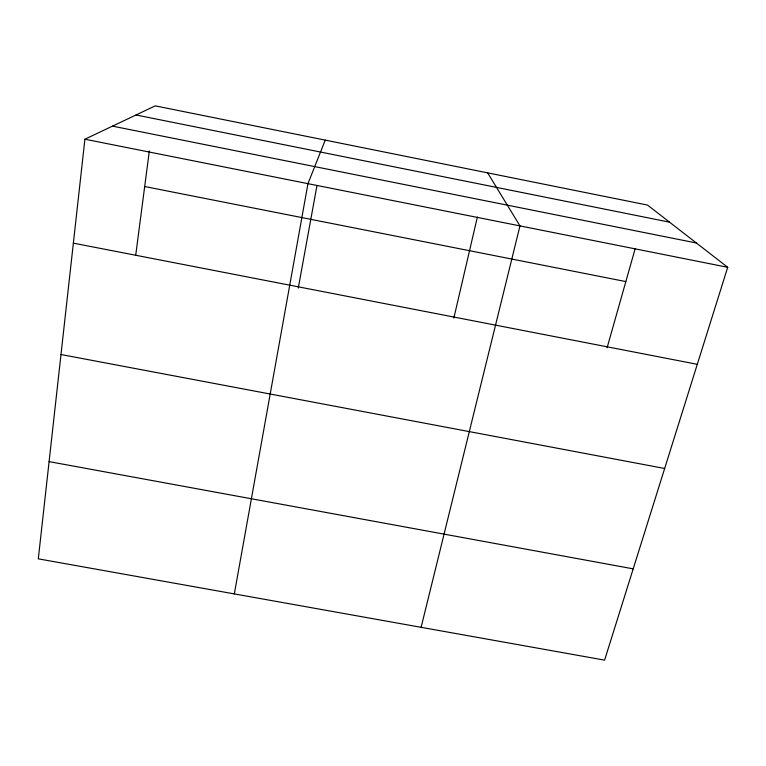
<?xml version="1.0" encoding="UTF-8"?>
<svg xmlns="http://www.w3.org/2000/svg" width="766" height="766" viewBox="0 0 766 766"><rect width="100%" height="100%" fill="white"/><g stroke="black" fill="none" stroke-linecap="round" stroke-linejoin="round"><path stroke-width="1.15" d="M84.902 139.211L38.3 558.845L604.594 660.139L727.7 267.296L647.519 205.077L155.23 105.861L84.902 139.211L727.7 267.296M135.706 255.308L149.341 150.94M234.319 593.899L307.961 183.658L325.244 140.13M298.271 288.083L316.961 185.554M453.855 318.053L477.371 217.008M421.118 627.316L519.97 225.903L487.645 172.857M607.084 347.802L635.225 248.462M49.101 461.62L633.204 568.851M60.993 354.524L664.649 468.486M73.364 243.148L697.299 364.319M144.688 186.521L625.841 281.582M136.022 114.977L669.532 222.159M112.497 126.131L696.38 242.994"/></g></svg>
